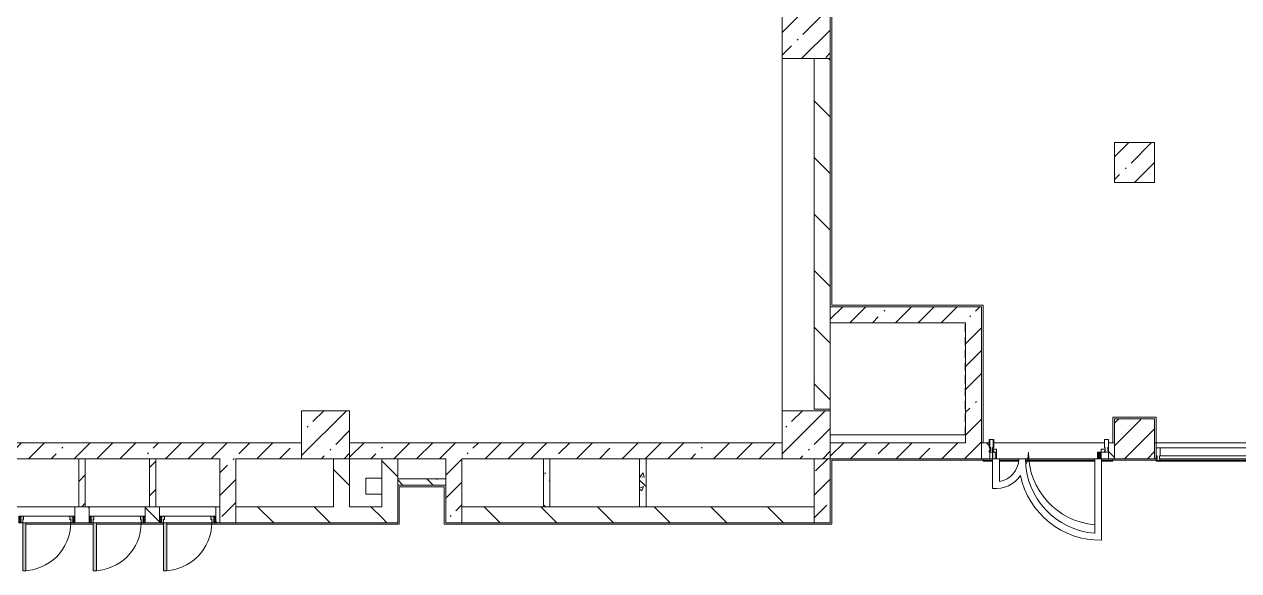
# Model space of a CAD drawing. Header units: millimetres. Extents: x 81382 to 274764, y -8553 to 29000.
# Drawn here: x 204452 to 219614, y 10300 to 17129 of the extents above; entities that cross this region are included whole.
import ezdxf

# ---------------------------------------------------------------- set-up
doc = ezdxf.new("R2010")
doc.units = ezdxf.units.MM
doc.linetypes.add('200_ШТРИХ__ш1_п0_6_', pattern=[160, 100, -60])
for name, color, linetype, lineweight, true_color in [('A-DETL-GENF-4', 7, 'Continuous', 5, 0xaaaaaa), ('A-DETL-GENF-5', 7, 'Continuous', 5, 0xe2e2e2), ('A-DOOR-4', 7, 'Continuous', 5, 0xe2e2e2), ('A-DOOR-5', 7, 'Continuous', 5, 0xaaaaaa), ('A-DOOR-FRAM-2', 7, 'Continuous', 5, 0xe2e2e2), ('A-DOOR-FRAM-4', 7, 'Continuous', 5, 0xaaaaaa), ('A-FLOR-2', 7, 'Continuous', 5, 0xaaaaaa), ('I-WALL-4', 7, 'Continuous', 5, 0x787878)]:
    doc.layers.add(name, color=color, linetype=linetype, lineweight=lineweight, true_color=true_color)
for name, color, linetype, lineweight in [('A-DETL-MBND-1', 7, '200_ШТРИХ__ш1_п0_6_', 9), ('A-GLAZ-CURT-2', 7, 'Continuous', 5), ('A-GLAZ-CWMG-2', 7, 'Continuous', 5), ('A-WALL', 7, 'Continuous', 9), ('I-WALL-2', 7, 'Continuous', 5), ('S-COLS-1', 7, 'Continuous', 5)]:
    doc.layers.add(name, color=color, linetype=linetype, lineweight=lineweight)
pattern_1 = [(135, (147753.76, 0), (-353.5534, -353.5534), [])]
pattern_2 = [(45, (147753.76, 0), (-285.1231, 285.1231), []), (45, (148038.9, 0), (-285.1231, 285.1231), [504.031, -100.806, 16.764, -84.042])]
pattern_3 = [(135, (147753.76, 0), (-377.1708, -377.1708), [533.4, -88.9, 17.78, -88.9]), (135, (147753.76, 376.94), (-377.1708, -377.1708), []), (50, (147753.76, 0), (637.6445, -55.7866), [66.675, -733.425]), (355, (147753.76, 0), (-123.3494, 668.699), [53.34, -586.74]), (100.451, (147806.9, -4.65), (514.299, 612.908), [56.665, -623.315]), (46.184, (147753.8, 177.8), (948.776, -147.15), [100.012, -1100.137]), (96.636, (147832.8, 165.5), (830.909, 865.997), [84.998, -934.973]), (351.184, (147753.8, 177.8), (830.918, 865.988), [80.01, -880.11]), (21, (147842.66, 133.35), (530.6506, -357.9283), [66.675, -733.425]), (326, (147842.66, 133.35), (216.308, 644.6585), [53.34, -586.74]), (71.451, (147886.9, 103.5), (746.9596, 286.7243), [56.665, -623.315]), (37.5, (147753.76, 0), (10.8105, 295.9426), [16.764, -562.864, 16.764, -578.866, -588.962]), (37.5, (147753.76, 0), (10.8105, 295.9426), [-1175.258, 16.764, -572.198]), (7.5, (147753.76, 0), (233.8692, 350.6318), [16.764, -322.834, 16.764, -549.529, -224.472]), (7.5, (147753.76, 0), (233.8692, 350.6318), [-905.891, 16.764, -207.708]), (327.5, (147555.51, 0), (474.5678, -20.0513), [16.764, -205.486, 16.764, -676.656, -920.115]), (327.5, (147555.51, 0), (474.5678, -20.0513), [-915.67, 16.764, -903.351]), (317.5, (147466.6, 0), (518.4522, 88.9934), [16.764, -272.161, 16.764, -443.738, -653.415]), (317.5, (147466.6, 0), (518.4522, 88.9934), [-749.427, 16.764, -636.651])]
pattern_4 = [(45, (147753.76, 0), (-176.7767, 176.7767), [])]

# ---------------------------------------------------------------- blocks, each defined once
blk = doc.blocks.new('BSC_Колонна _Прямоугольная - 600х600-23205240-3_9_3_птичка')
at = {"layer": 'S-COLS-1'}
h = blk.add_hatch(dxfattribs=at)
h.set_pattern_fill('FP_84', color=256, style=0, pattern_type=2)
h.set_pattern_definition([(45, (-66460, -12000), (-285.1231, 285.1231), []), (45, (-66174.88, -12000), (-285.1231, 285.1231), [504.031, -100.806, 16.764, -84.042])])
h.paths.add_polyline_path([(-300, -300), (300, -300), (300, 300), (-300, 300)])
for p, q in [((300, 300), (-300, 300)), ((-300, 300), (-300, -300)), ((300, -300), (300, 300)), ((-300, -300), (300, -300))]:
    blk.add_line(p, q, dxfattribs=at)
blk = doc.blocks.new('BSC_Колонна _Прямоугольная - 600х600-V208-3_9_3_птичка')
at = {"layer": 'S-COLS-1'}
h = blk.add_hatch(dxfattribs=at)
h.set_pattern_fill('FP_88', color=256, style=0, pattern_type=2)
h.set_pattern_definition([(45, (-66460, -17000), (-285.1231, 285.1231), []), (45, (-66174.88, -17000), (-285.1231, 285.1231), [504.031, -100.806, 16.764, -84.042])])
h.paths.add_polyline_path([(-300, -300), (300, -300), (300, 300), (-300, 300)])
for p, q in [((300, 300), (-300, 300)), ((-300, 300), (-300, -300)), ((300, -300), (300, 300)), ((-300, -300), (300, -300))]:
    blk.add_line(p, q, dxfattribs=at)
blk = doc.blocks.new('BSC_Колонна _Прямоугольная - 600х600-V218-3_9_3_птичка')
at = {"layer": 'S-COLS-1'}
h = blk.add_hatch(dxfattribs=at)
h.set_pattern_fill('FP_104', color=256, style=0, pattern_type=2)
h.set_pattern_definition([(45, (-60460, -12000), (-285.1231, 285.1231), []), (45, (-60174.88, -12000), (-285.1231, 285.1231), [504.031, -100.806, 16.764, -84.042])])
h.paths.add_polyline_path([(-300, -300), (300, -300), (300, 300), (-300, 300)])
for p, q in [((300, 300), (-300, 300)), ((-300, 300), (-300, -300)), ((300, -300), (300, 300)), ((-300, -300), (300, -300))]:
    blk.add_line(p, q, dxfattribs=at)
blk = doc.blocks.new('BSC_Колонна _Прямоугольная - 500х500-V243-3_9_3_птичка')
at = {"layer": 'S-COLS-1'}
h = blk.add_hatch(dxfattribs=at)
h.set_pattern_fill('FP_120', color=256, style=0, pattern_type=2)
h.set_pattern_definition([(45, (-70560, -15400), (-285.1231, 285.1231), []), (45, (-70274.88, -15400), (-285.1231, 285.1231), [504.031, -100.806, 16.764, -84.042])])
h.paths.add_polyline_path([(-250, -250), (250, -250), (250, 250), (-250, 250)])
for p, q in [((250, 250), (-250, 250)), ((-250, 250), (-250, -250)), ((250, -250), (250, 250)), ((-250, -250), (250, -250))]:
    blk.add_line(p, q, dxfattribs=at)
blk = doc.blocks.new('110_Дверь_СКБ_1Ст - д-18 700x2100h_Технический шкаф ЭОМ и СС-V295-3_9_3_птичка')
at = {"layer": 'A-DOOR-4'}
h = blk.add_hatch(color=256, dxfattribs=at)
h.paths.add_polyline_path([(312.5, 100), (312.5, 60), (302.5, 60), (302.5, 20), (337.5, 20), (337.5, 100)])
h.paths.add_polyline_path([(-287.5, 100), (-312.5, 100), (-312.5, 20), (-277.5, 20), (-277.5, 60), (-287.5, 60)])
at = {"layer": 'A-DOOR-5'}
h = blk.add_hatch(dxfattribs=at)
h.set_pattern_fill('FP_20', color=256, style=0, pattern_type=2)
h.set_pattern_definition([(135, (1951.41, 164.685), (-14.14214, -14.14214), []), (225, (1951.41, 164.685), (14.14214, -14.14214), [])])
h.paths.add_polyline_path([(362.5, 100), (337.5, 100), (337.5, 20), (362.5, 20)])
at = {"layer": 'A-DOOR-FRAM-2'}
blk.add_hatch(color=256, dxfattribs=at).paths.add_polyline_path([(272.5, 700), (272.5, 100), (312.5, 100), (312.5, 700)])
at = {"layer": 'A-DOOR-FRAM-4'}
h = blk.add_hatch(dxfattribs=at)
h.set_pattern_fill('FP_21', color=256, style=0, pattern_type=2)
h.set_pattern_definition([(45, (-171.384, 164.685), (-14.1421, 14.1421), []), (135, (-171.384, 164.685), (-14.1421, -14.1421), [])])
h.paths.add_polyline_path([(-312.5, 100), (-337.5, 100), (-337.5, 20), (-312.5, 20)])
at = {"layer": 'A-DOOR-5'}
for p, q in [((312.5, 700), (272.5, 700)), ((272.5, 700), (272.5, 100)), ((312.5, 100), (312.5, 700)), ((272.5, 100), (312.5, 100))]:
    blk.add_line(p, q, dxfattribs=at)
blk.add_arc((312.5, 100), 600, 90, 180, dxfattribs=at)
at = {"layer": 'A-DOOR-FRAM-4'}
for p, q in [((-312.5, 100), (-337.5, 100)), ((-337.5, 100), (-337.5, 20)), ((-337.5, 20), (-312.5, 20)), ((-287.5, 100), (-312.5, 100)), ((-312.5, 100), (-312.5, 20)), ((-312.5, 20), (-312.5, 100)), ((-312.5, 20), (-277.5, 20)), ((-287.5, 60), (-287.5, 100)), ((-287.5, 100), (272.5, 100)), ((-277.5, 60), (-287.5, 60)), ((-277.5, 20), (-277.5, 60)), ((302.5, 20), (-277.5, 20)), ((312.5, 60), (302.5, 60)), ((302.5, 60), (302.5, 20)), ((302.5, 20), (337.5, 20)), ((312.5, 100), (312.5, 60)), ((337.5, 100), (312.5, 100)), ((337.5, 20), (337.5, 100)), ((362.5, 100), (337.5, 100)), ((337.5, 100), (337.5, 20)), ((337.5, 20), (362.5, 20)), ((362.5, 20), (362.5, 100))]:
    blk.add_line(p, q, dxfattribs=at)
blk = doc.blocks.new('Прямоугольный импост - Импост структурный с накладкой - 160мм Темный-33326475-3_9_3_птичка')
at = {"layer": 'A-GLAZ-CWMG-2'}
for p, q in [((-50, 40), (-50, 140)), ((-50, 140), (0, 140)), ((-40, 40), (-50, 40)), ((-50, -17), (-50, 0)), ((-50, 0), (-40, 0)), ((-40, 0), (-40, 40)), ((-10, 40), (-10, 0)), ((0, 40), (-10, 40)), ((-10, 0), (0, 0)), ((0, 140), (0, 40)), ((0, 0), (0, -17)), ((0, -17), (-50, -17))]:
    blk.add_line(p, q, dxfattribs=at)
blk = doc.blocks.new('Дверь_Витражная_остекление_ - ВВ-6 остекление-32274838-3_9_3_птичка')
at = {"layer": 'A-DETL-GENF-5'}
for points in [[(705, 420), (701, 420), (701, 100), (660, 100), (660, 20), (705, 20), (705, 386)], [(-655, 100), (-655, 20), (-610, 20), (-610, 100)]]:
    blk.add_hatch(color=256, dxfattribs=at).paths.add_polyline_path(points)
at = {"layer": 'A-DETL-GENF-4'}
for p, q in [((705, 420), (705, 20)), ((705, 20), (705, 420)), ((-655, 100), (-655, 20)), ((-655, 100), (-655, 20)), ((-610, 20), (-655, 20)), ((-655, 20), (-610, 20)), ((-610, 100), (-610, 20)), ((-610, 20), (-610, 100)), ((660, 100), (660, 20)), ((660, 100), (660, 20))]:
    blk.add_line(p, q, dxfattribs=at)
at = {"layer": 'A-DOOR-5'}
for p, q in [((-655, 20), (-705, 20)), ((-705, 20), (-705, -20)), ((-655, 100), (-655, 20)), ((-655, -20), (-655, 20)), ((655, 100), (655, 20)), ((705, 20), (655, 20)), ((655, 20), (655, -20)), ((705, -20), (705, 20)), ((-705, -20), (-655, -20)), ((655, -20), (705, -20))]:
    blk.add_line(p, q, dxfattribs=at)
for centre, radius, start, end in [((-655, 20), 910, 360, 84.7731), ((655, 20), 400, 157.5, 180)]:
    blk.add_arc(centre, radius, start, end, dxfattribs=at)
blk = doc.blocks.new('Прямоугольный импост - Импост структурный с накладкой - 160мм Темный-33326241-3_9_3_птичка')
at = {"layer": 'A-GLAZ-CWMG-2'}
for p, q in [((-25, 40), (-25, 140)), ((-25, 140), (25, 140)), ((-15, 40), (-25, 40)), ((-25, -17), (-25, 0)), ((-25, 0), (-15, 0)), ((-15, 0), (-15, 40)), ((15, 40), (15, 0)), ((25, 40), (15, 40)), ((15, 0), (25, 0)), ((25, 140), (25, 40)), ((25, 0), (25, -17)), ((25, -17), (-25, -17))]:
    blk.add_line(p, q, dxfattribs=at)
blk = doc.blocks.new('Прямоугольный импост - Импост структурный с накладкой - 160мм Темный-33326242-3_9_3_птичка')
at = {"layer": 'A-GLAZ-CWMG-2'}
for p, q in [((0, 140), (-50, 140)), ((-50, 140), (-50, 40)), ((-50, 40), (-40, 40)), ((-40, 0), (-50, 0)), ((-50, 0), (-50, -17)), ((-40, 40), (-40, 0)), ((-10, 0), (-10, 40)), ((-10, 40), (0, 40)), ((0, 0), (-10, 0)), ((0, 40), (0, 140)), ((0, -17), (0, 0)), ((-50, -17), (0, -17))]:
    blk.add_line(p, q, dxfattribs=at)
blk = doc.blocks.new('Прямоугольный импост - Импост структурный с накладкой - 160мм Темный-33326237-3_9_3_птичка')
at = {"layer": 'A-GLAZ-CWMG-2'}
for p, q in [((-50, 40), (-50, 140)), ((-50, 140), (0, 140)), ((-40, 40), (-50, 40)), ((-50, -17), (-50, 0)), ((-50, 0), (-40, 0)), ((-40, 0), (-40, 40)), ((-10, 40), (-10, 0)), ((0, 40), (-10, 40)), ((-10, 0), (0, 0)), ((0, 140), (0, 40)), ((0, 0), (0, -17)), ((0, -17), (-50, -17))]:
    blk.add_line(p, q, dxfattribs=at)
blk = doc.blocks.new('Системная панель - Стекло - 40мм-V358-3_9_3_птичка')
at = {"layer": 'A-GLAZ-CURT-2'}
for p, q in [((567, 0), (-567, 0)), ((-567, 0), (-567, -40)), ((567, -40), (567, 0)), ((-567, -40), (567, -40))]:
    blk.add_line(p, q, dxfattribs=at)
blk = doc.blocks.new('Прямоугольный импост - Импост структурный с накладкой - 160мм Темный-32468813-3_9_3_птичка')
at = {"layer": 'A-GLAZ-CWMG-2'}
for p, q in [((70880, 11837), (71994, 11837)), ((70880, 11680), (71994, 11680))]:
    blk.add_line(p, q, dxfattribs=at)

msp = doc.modelspace()

# ---------------------------------------------------------------- hatches: boundary and pattern name
at = {"layer": 'I-WALL-2'}
h = msp.add_hatch(dxfattribs=at)
h.set_pattern_fill('FP_92', color=256, style=0, pattern_type=2)
h.set_pattern_definition(pattern_1)
h.paths.add_polyline_path([(214313.8, 12320), (214513.8, 12320), (214513.8, 16700), (214313.8, 16700), (214313.8, 13534.8)])
h.paths.add_polyline_path([(214313.8, 17300), (214513.8, 17300), (214513.8, 26500), (214313.8, 26500), (214313.8, 20476.2)])
h = msp.add_hatch(dxfattribs=at)
h.set_pattern_fill('FP_89', color=256, style=0, pattern_type=2)
h.set_pattern_definition(pattern_2)
h.paths.add_polyline_path([(215809.1, 13400), (216203.8, 13400), (216203.8, 13600), (214513.8, 13600), (214513.8, 13400)])
h = msp.add_hatch(dxfattribs=at)
h.set_pattern_fill('FP_89', color=256, style=0, pattern_type=2)
h.set_pattern_definition(pattern_2)
h.paths.add_polyline_path([(216275.2, 11700), (216403.8, 11700), (216403.8, 13600), (216203.8, 13600), (216203.8, 11700)])
h = msp.add_hatch(dxfattribs=at)
h.set_pattern_fill('FP_89', color=256, style=0, pattern_type=2)
h.set_pattern_definition(pattern_2)
h.paths.add_polyline_path([(209713.8, 11700), (213913.8, 11700), (213913.8, 11900), (208513.8, 11900), (208513.8, 11700), (209113.8, 11700)])
h.paths.add_polyline_path([(207093.8, 11700), (207913.8, 11700), (207913.8, 11900), (202513.8, 11900), (202513.8, 11700), (206893.8, 11700)])
h = msp.add_hatch(dxfattribs=at)
h.set_pattern_fill('FP_89', color=256, style=0, pattern_type=2)
h.set_pattern_definition(pattern_2)
h.paths.add_polyline_path([(216203.8, 11700), (216203.8, 11900), (214513.8, 11900), (214513.8, 11700), (215809.1, 11700)])
h = msp.add_hatch(dxfattribs=at)
h.set_pattern_fill('FP_92', color=256, style=0, pattern_type=2)
h.set_pattern_definition(pattern_1)
h.paths.add_polyline_path([(216403.8, 11700), (216507.8, 11700), (216507.8, 11900), (216403.8, 11900), (216403.8, 11799.5)])
h.paths.add_polyline_path([(217987.8, 11700), (218063.8, 11700), (218063.8, 11900), (217987.8, 11900), (217987.8, 11799.5)])
h.paths.add_polyline_path([(218583.8, 11700), (218583.8, 11900), (218563.8, 11900), (218563.8, 11700)])
h.paths.add_polyline_path([(221293.8, 11700), (221293.8, 11900), (221273.8, 11900), (221273.8, 11700)])
h = msp.add_hatch(dxfattribs=at)
h.set_pattern_fill('FP_94', color=256, style=0, pattern_type=2)
h.set_pattern_definition(pattern_4)
h.paths.add_polyline_path([(205213, 11100), (205213, 11700), (205133, 11700), (205133, 11100)])
h = msp.add_hatch(dxfattribs=at)
h.set_pattern_fill('FP_94', color=256, style=0, pattern_type=2)
h.set_pattern_definition(pattern_4)
h.paths.add_polyline_path([(206013, 11100), (206093, 11100), (206093, 11700), (206013, 11700), (206013, 11221)])
h = msp.add_hatch(dxfattribs=at)
h.set_pattern_fill('FP_89', color=256, style=0, pattern_type=2)
h.set_pattern_definition(pattern_2)
h.paths.add_polyline_path([(206893.8, 10900), (207093.8, 10900), (207093.8, 11700), (206893.8, 11700), (206893.8, 11100)])
h = msp.add_hatch(dxfattribs=at)
h.set_pattern_fill('FP_92', color=256, style=0, pattern_type=2)
h.set_pattern_definition(pattern_1)
h.paths.add_polyline_path([(208513.8, 11100), (208513.8, 11700), (208313.8, 11700), (208313.8, 11100), (208351.5, 11100)])
h = msp.add_hatch(dxfattribs=at)
h.set_pattern_fill('FP_92', color=256, style=0, pattern_type=2)
h.set_pattern_definition(pattern_1)
h.paths.add_polyline_path([(208913.8, 10900), (209113.8, 10900), (209113.8, 11700), (208913.8, 11700), (208913.8, 11100)])
h = msp.add_hatch(dxfattribs=at)
h.set_pattern_fill('FP_89', color=256, style=0, pattern_type=2)
h.set_pattern_definition(pattern_2)
h.paths.add_polyline_path([(209913.8, 10900), (209913.8, 11700), (209713.8, 11700), (209713.8, 10900)])
h = msp.add_hatch(dxfattribs=at)
h.set_pattern_fill('FP_89', color=256, style=0, pattern_type=2)
h.set_pattern_definition(pattern_2)
h.paths.add_polyline_path([(214513.8, 10900), (214513.8, 11700), (214313.8, 11700), (214313.8, 10900)])
h = msp.add_hatch(dxfattribs=at)
h.set_pattern_fill('FP_92', color=256, style=0, pattern_type=2)
h.set_pattern_definition(pattern_1)
h.paths.add_polyline_path([(208913.8, 10900), (208913.8, 11100), (207093.8, 11100), (207093.8, 10900), (208351.5, 10900)])
h.paths.add_polyline_path([(205088.8, 10900), (205261.6, 10900), (205261.6, 11100), (205081.6, 11100), (205081.6, 10900)])
h.paths.add_polyline_path([(205961.6, 10900), (206141.6, 10900), (206141.6, 11100), (205961.6, 11100), (205961.6, 10980)])
h.paths.add_polyline_path([(206893.8, 10900), (206893.8, 11100), (206841.6, 11100), (206841.6, 10900)])
h.paths.add_polyline_path([(204381.6, 10900), (204381.6, 11100), (204201.6, 11100), (204201.6, 10900)])
h.paths.add_polyline_path([(202758.2, 10900), (203253.8, 10900), (203253.8, 11100), (199663.8, 11100), (199663.8, 10900), (200893.8, 10900)])
h.paths.add_polyline_path([(203453.8, 10900), (203501.6, 10900), (203501.6, 11100), (203453.8, 11100), (203453.8, 10980)])
h.paths.add_polyline_path([(197165, 10900), (199463.8, 10900), (199463.8, 11100), (192513.8, 11100), (192513.8, 10900), (193436.2, 10900)])
h = msp.add_hatch(dxfattribs=at)
h.set_pattern_fill('FP_92', color=256, style=0, pattern_type=2)
h.set_pattern_definition(pattern_1)
h.paths.add_polyline_path([(209913.8, 10900), (210513.8, 10900), (210513.8, 11100), (209913.8, 11100)])
h = msp.add_hatch(dxfattribs=at)
h.set_pattern_fill('FP_92', color=256, style=0, pattern_type=2)
h.set_pattern_definition(pattern_1)
h.paths.add_polyline_path([(214313.8, 10900), (214313.8, 11100), (210513.8, 11100), (210513.8, 10900), (212080.3, 10900)])
at = {"layer": 'I-WALL-4'}
h = msp.add_hatch(dxfattribs=at)
h.set_pattern_fill('FP_97', color=256, style=0, pattern_type=2)
h.set_pattern_definition(pattern_3)
h.paths.add_polyline_path([(211013.8, 11100), (211013.8, 11700), (210933.8, 11700), (210933.8, 11100)])
h = msp.add_hatch(dxfattribs=at)
h.set_pattern_fill('FP_97', color=256, style=0, pattern_type=2)
h.set_pattern_definition(pattern_3)
h.paths.add_polyline_path([(212213.8, 11100), (212213.8, 11700), (212133.8, 11700), (212133.8, 11100)])
h = msp.add_hatch(dxfattribs=at)
h.set_pattern_fill('FP_97', color=256, style=0, pattern_type=2)
h.set_pattern_definition(pattern_3)
h.paths.add_polyline_path([(209713.8, 11370), (209713.8, 11450), (209113.8, 11450), (209113.8, 11370)])
at = {"layer": 'S-COLS-1'}
h = msp.add_hatch(dxfattribs=at)
h.set_pattern_fill('FP_89', color=256, style=0, pattern_type=2)
h.set_pattern_definition(pattern_2)
h.paths.add_polyline_path([(218563.8, 11700), (218563.8, 12200), (218063.8, 12200), (218063.8, 11700)])

# ---------------------------------------------------------------- linework, layer by layer
at = {"layer": 'A-DETL-MBND-1'}
msp.add_line((216198.8, 12000), (216198.8, 13400), dxfattribs=at)
at = {"layer": 'A-FLOR-2'}
for p, q in [((214533.8, 26880), (214533.8, 13620)), ((213913.8, 16700), (213913.8, 12300)), ((214533.8, 13620), (216423.8, 13620)), ((216423.8, 13620), (216423.8, 11900)), ((214513.8, 12300), (214513.8, 12320)), ((218043.8, 11900), (218043.8, 12220)), ((218043.8, 12220), (218583.8, 12220)), ((218583.8, 12220), (218583.8, 11900)), ((216203.8, 12000), (214513.8, 12000)), ((216541.8, 11680), (214533.8, 11680)), ((214533.8, 11680), (214533.8, 10880)), ((216423.8, 11700), (216423.8, 11669)), ((216626.5, 11700), (216541.8, 11700)), ((216541.8, 11700), (216541.8, 11327.5)), ((216626.5, 11413.8), (216626.5, 11700)), ((216866, 11680), (216626.5, 11680)), ((216952.4, 11697.2), (216867.7, 11697.2)), ((217816.1, 11680), (216953.4, 11680)), ((217900.8, 11700), (217816.1, 11700)), ((217816.1, 11700), (217816.1, 10768.9)), ((217900.8, 10681.9), (217900.8, 11700)), ((218583.8, 11680), (217900.8, 11680)), ((218043.8, 11669), (218043.8, 11700)), ((218583.8, 11680), (218583.8, 11669)), ((216423.8, 11669), (216541.8, 11669)), ((216626.5, 11669), (216864.9, 11669)), ((216954.1, 11669), (217816.1, 11669)), ((217900.8, 11669), (218043.8, 11669)), ((218583.8, 11669), (219821.8, 11669)), ((208713.8, 11457), (208913.8, 11457)), ((208713.8, 11257), (208713.8, 11457)), ((208913.8, 11257), (208713.8, 11257)), ((209692.8, 11350), (209133.8, 11350)), ((209133.8, 11350), (209133.8, 10880)), ((209692.8, 10880), (209692.8, 11350)), ((205311.6, 10880), (204471.6, 10880)), ((206191.6, 10880), (205351.6, 10880)), ((209133.8, 10880), (206231.6, 10880)), ((214533.8, 10880), (209692.8, 10880))]:
    msp.add_line(p, q, dxfattribs=at)
for centre, radius, start, end in [((216580.7, 11697.2), 287, 279.17366, 0), ((217883.2, 11697.2), 930.7, 180, 265.86869), ((216580.7, 11697.2), 371.7, 263.98747, 326.07537), ((217883.2, 11697.2), 1015.4, 191.7891, 270.99569)]:
    msp.add_arc(centre, radius, start, end, dxfattribs=at)
at = {"layer": 'A-WALL'}
for p, q in [((216403.8, 11900), (216403.8, 11700)), ((205213, 11700), (205133, 11700)), ((206093, 11700), (206013, 11700)), ((209113.8, 11700), (208913.8, 11700)), ((211013.8, 11700), (210933.8, 11700)), ((212213.8, 11700), (212133.8, 11700)), ((209113.8, 11450), (209113.8, 11370)), ((209713.8, 11370), (209713.8, 11450)), ((205133, 11100), (205213, 11100)), ((206013, 11100), (206093, 11100)), ((206893.8, 10900), (206893.8, 11100)), ((207093.8, 10900), (207093.8, 11100)), ((209913.8, 10900), (209913.8, 11100)), ((210933.8, 11100), (211013.8, 11100)), ((212133.8, 11100), (212213.8, 11100)), ((214313.8, 11100), (214313.8, 10900))]:
    msp.add_line(p, q, dxfattribs=at)
at = {"layer": 'I-WALL-2'}
for p, q in [((214313.8, 16700), (214313.8, 12320)), ((214513.8, 12320), (214513.8, 16700)), ((216403.8, 13600), (214513.8, 13600)), ((216403.8, 11900), (216403.8, 13600)), ((214513.8, 13400), (216203.8, 13400)), ((216203.8, 13400), (216203.8, 11900)), ((214313.8, 12320), (214513.8, 12320)), ((207913.8, 11900), (202513.8, 11900)), ((213913.8, 11900), (208513.8, 11900)), ((216203.8, 11900), (214513.8, 11900)), ((216507.8, 11900), (216403.8, 11900)), ((216507.8, 11700), (216507.8, 11900)), ((216557.8, 11900), (217937.8, 11900)), ((218063.8, 11900), (217987.8, 11900)), ((217987.8, 11900), (217987.8, 11700)), ((218063.8, 11700), (218063.8, 11900)), ((218563.8, 11900), (218563.8, 11700)), ((218563.8, 11900), (221293.8, 11900)), ((218583.8, 11700), (218583.8, 11900)), ((204333, 11700), (205133, 11700)), ((205133, 11700), (205133, 11100)), ((205213, 11100), (205213, 11700)), ((205213, 11700), (206013, 11700)), ((206013, 11700), (206013, 11100)), ((206093, 11100), (206093, 11700)), ((206093, 11700), (206893.8, 11700)), ((206893.8, 11700), (206893.8, 11100)), ((207093.8, 11100), (207093.8, 11700)), ((207093.8, 11700), (207913.8, 11700)), ((208313.8, 11700), (208313.8, 11100)), ((208513.8, 11100), (208513.8, 11700)), ((208513.8, 11700), (208913.8, 11700)), ((208913.8, 11700), (208913.8, 11100)), ((209113.8, 11450), (209113.8, 11700)), ((209113.8, 11700), (209713.8, 11700)), ((209713.8, 11700), (209713.8, 11450)), ((209913.8, 11100), (209913.8, 11700)), ((209913.8, 11700), (210933.8, 11700)), ((210933.8, 11700), (210933.8, 11100)), ((211013.8, 11700), (212133.8, 11700)), ((211013.8, 11100), (211013.8, 11700)), ((212133.8, 11700), (212133.8, 11100)), ((212213.8, 11700), (213913.8, 11700)), ((212213.8, 11100), (212213.8, 11700)), ((214313.8, 11700), (214313.8, 11100)), ((214513.8, 10900), (214513.8, 11700)), ((214513.8, 11700), (216403.8, 11700)), ((216403.8, 11700), (216541.8, 11700)), ((217816.1, 11700), (216626.5, 11700)), ((218063.8, 11700), (217900.8, 11700)), ((218563.8, 11700), (218593.8, 11700)), ((209713.8, 11450), (209113.8, 11450)), ((209113.8, 11370), (209713.8, 11370)), ((209113.8, 10900), (209113.8, 11370)), ((209713.8, 11370), (209713.8, 10900)), ((204333, 11100), (205133, 11100)), ((205081.6, 11100), (205081.6, 10980)), ((205213, 11100), (206013, 11100)), ((205261.6, 10980), (205261.6, 11100)), ((205961.6, 11100), (205961.6, 10980)), ((206093, 11100), (206893.8, 11100)), ((206141.6, 10980), (206141.6, 11100)), ((206841.6, 11100), (206841.6, 10980)), ((208313.8, 11100), (207093.8, 11100)), ((208913.8, 11100), (208513.8, 11100)), ((210933.8, 11100), (209913.8, 11100)), ((212133.8, 11100), (211013.8, 11100)), ((214313.8, 11100), (212213.8, 11100)), ((205081.6, 10900), (205261.6, 10900)), ((205961.6, 10900), (206141.6, 10900)), ((206841.6, 10900), (209113.8, 10900)), ((209713.8, 10900), (214513.8, 10900))]:
    msp.add_line(p, q, dxfattribs=at)
at = {"layer": 'S-COLS-1'}
for p, q in [((218563.8, 12200), (218063.8, 12200)), ((218063.8, 12200), (218063.8, 11900)), ((218563.8, 11900), (218563.8, 12200)), ((218063.8, 11900), (218063.8, 11700)), ((218563.8, 11700), (218563.8, 11900)), ((218063.8, 11700), (218563.8, 11700))]:
    msp.add_line(p, q, dxfattribs=at)

# ---------------------------------------------------------------- block references
at = {"layer": 'A-DOOR-5', "rotation": 180}
for name, p in [('Дверь_Витражная_остекление_ - ВВ-6 остекление-32274838-3_9_3_птичка', (217242.8, 11800)), ('110_Дверь_СКБ_1Ст - д-18 700x2100h_Технический шкаф ЭОМ и СС-V295-3_9_3_птичка', (204744.1, 11000)), ('110_Дверь_СКБ_1Ст - д-18 700x2100h_Технический шкаф ЭОМ и СС-V295-3_9_3_птичка', (205624.1, 11000)), ('110_Дверь_СКБ_1Ст - д-18 700x2100h_Технический шкаф ЭОМ и СС-V295-3_9_3_птичка', (206504.1, 11000))]:
    msp.add_blockref(name, p, dxfattribs=at)
at = {"layer": 'A-GLAZ-CURT-2', "rotation": 180}
msp.add_blockref('Системная панель - Стекло - 40мм-V358-3_9_3_птичка', (219190.8, 11697), dxfattribs=at)
at = {"layer": 'A-GLAZ-CWMG-2', "extrusion": (0, 0, -1)}
for name, p in [('Прямоугольный импост - Импост структурный с накладкой - 160мм Темный-33326241-3_9_3_птичка', (-216522.8, 11800)), ('Прямоугольный импост - Импост структурный с накладкой - 160мм Темный-33326475-3_9_3_птичка', (-216507.8, 11800)), ('Прямоугольный импост - Импост структурный с накладкой - 160мм Темный-33326237-3_9_3_птичка', (-218583.8, 11697))]:
    msp.add_blockref(name, p, dxfattribs=at)
at = {"layer": 'A-GLAZ-CWMG-2'}
for name, p in [('Прямоугольный импост - Импост структурный с накладкой - 160мм Темный-33326242-3_9_3_птичка', (217987.8, 11800)), ('Прямоугольный импост - Импост структурный с накладкой - 160мм Темный-32468813-3_9_3_птичка', (147753.8, 0))]:
    msp.add_blockref(name, p, dxfattribs=at)
at = {"layer": 'S-COLS-1'}
for name, p in [('BSC_Колонна _Прямоугольная - 600х600-V208-3_9_3_птичка', (214213.8, 17000)), ('BSC_Колонна _Прямоугольная - 500х500-V243-3_9_3_птичка', (218313.8, 15400)), ('BSC_Колонна _Прямоугольная - 600х600-V218-3_9_3_птичка', (208213.8, 12000)), ('BSC_Колонна _Прямоугольная - 600х600-23205240-3_9_3_птичка', (214213.8, 12000))]:
    msp.add_blockref(name, p, dxfattribs=at)

doc.saveas('drawing.dxf')
